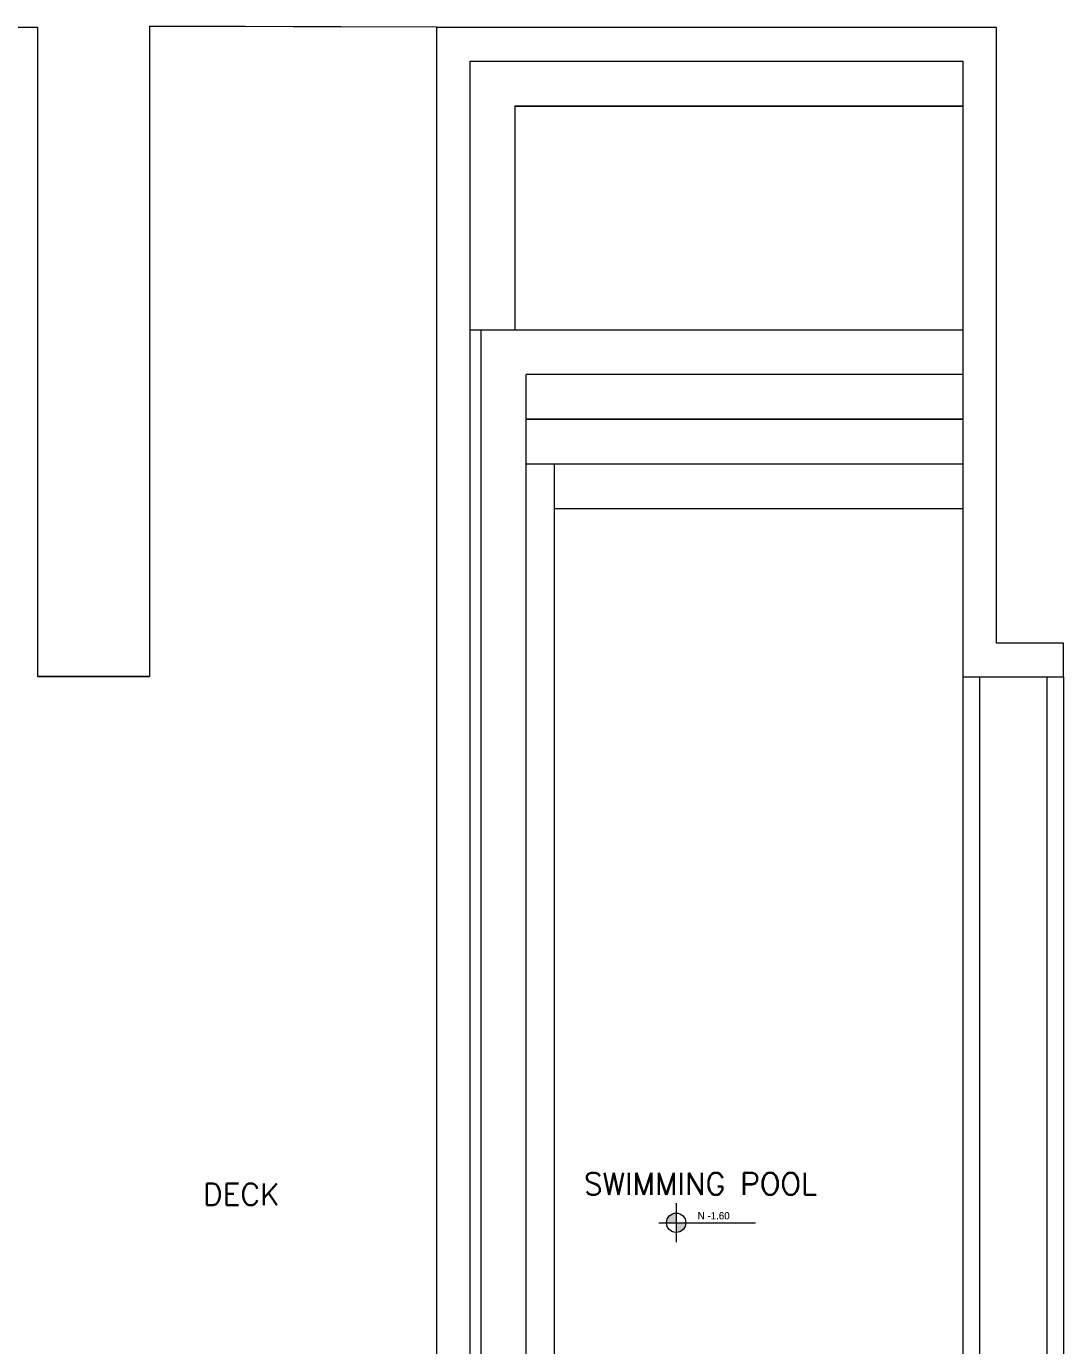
# Model space of a CAD drawing. Header units: metres. Extents: x -232 to 581, y 30 to 789.
# Drawn here: x 125.12 to 134.38, y 665.93 to 677.72 of the extents above; entities that cross this region are included whole.
import ezdxf

# ---------------------------------------------------------------- set-up
doc = ezdxf.new("R2010")
doc.units = ezdxf.units.M
doc.layers.add('baños', color=140, linetype='Continuous', lineweight=0)
doc.layers.add('textos', color=7, linetype='Continuous', lineweight=0)
doc.layers.add('PISO', color=7, linetype='Continuous', lineweight=5, true_color=0xe6e6e6)
doc.layers.add('pisos', color=253, linetype='Continuous', lineweight=0, transparency=0.1)
doc.styles.add('ESC100-2mm', font='arial.ttf', dxfattribs={"height": 0.15})
doc.styles.get("Standard").update_dxf_attribs({"font": 'arial.ttf'})

# ---------------------------------------------------------------- blocks, each defined once
blk = doc.blocks.new('27.11.2025 LN09 1ER NIVEL')
at = {"layer": 'textos', "true_color": 0x000000, "transparency": 33554534}
h = blk.add_hatch(color=18, dxfattribs=at)
h.dxf.hatch_style = 1
h.paths.add_polyline_path([(207.736, 100.949, 0.414214), (207.649, 100.863), (207.736, 100.863)])
h.paths.add_polyline_path([(207.822, 100.863), (207.736, 100.863), (207.736, 100.776, 0.414214)])
at = {"layer": 'PISO', "color": 18, "true_color": 0x000000}
for p, q in [((192.158, 111.544), (202.034, 111.544)), ((202.034, 111.544), (202.034, 105.744)), ((203.034, 111.551), (203.034, 105.744)), ((205.596, 111.544), (203.034, 111.551)), ((206.296, 110.84), (210.296, 110.84)), ((206.296, 110.84), (206.296, 108.84)), ((205.896, 108.84), (210.296, 108.84)), ((205.996, 93.64), (205.996, 108.84)), ((206.396, 94.04), (206.396, 108.44)), ((210.296, 108.44), (206.396, 108.44)), ((210.296, 108.04), (206.396, 108.04)), ((210.296, 107.64), (206.396, 107.64)), ((206.646, 107.64), (206.646, 94.84)), ((210.296, 107.24), (206.646, 107.24)), ((202.034, 105.744), (203.034, 105.744)), ((210.296, 105.74), (210.296, 96.74)), ((210.446, 105.74), (210.446, 96.74)), ((211.046, 105.74), (211.046, 96.74)), ((211.196, 105.74), (211.196, 96.74))]:
    blk.add_line(p, q, dxfattribs=at)
at = {"layer": 'pisos', "color": 18, "true_color": 0x000000}
blk.add_lwpolyline([(211.196, 96.743), (210.296, 96.743), (210.296, 91.24), (205.896, 91.24), (205.896, 111.24), (210.296, 111.24), (210.296, 105.74), (211.196, 105.74), (211.196, 106.04), (210.596, 106.04), (210.596, 111.54), (205.596, 111.54), (205.596, 90.94), (210.596, 90.94), (210.596, 96.443), (211.196, 96.443), (211.196, 96.743)], dxfattribs=at)
at = {"layer": 'textos', "color": 18, "true_color": 0x000000}
for p, q in [((207.736, 101.037), (207.736, 100.689)), ((207.582, 100.863), (208.443, 100.863))]:
    blk.add_line(p, q, dxfattribs=at)
blk.add_circle((207.736, 100.863), 0.0865, dxfattribs=at)
at = {"layer": 'textos', "color": 18, "true_color": 0x000000, "char_height": 0.195, "attachment_point": 7}
for s, insert, width in [('{\\Fromans|c0; SWIMMING POOL}', (206.778, 101.113), 3.80488), ('{\\Fromans|c0; DECK}', (203.377, 101.019), 3.40488)]:
    blk.add_mtext(s, dxfattribs=dict(at, insert=insert, width=width))
at = {"layer": 'textos', "color": 18, "true_color": 0x000000, "insert": (207.928, 100.958), "char_height": 0.065, "attachment_point": 1, "style": 'ESC100-2mm'}
blk.add_mtext_dynamic_manual_height_columns('{\\Ftxt|c0;N -1.60}', width=2.21694, gutter_width=0.5, heights=[0], dxfattribs=at)
blk = doc.blocks.new('20.03.2026 LN 09 PRIMER NIVEL ARQ')
at = {"layer": 'textos', "transparency": 33554534}
h = blk.add_hatch(color=1, dxfattribs=at)
h.dxf.hatch_style = 1
h.paths.add_polyline_path([(27.116, -52.788, 0.414214), (27.029, -52.875), (27.116, -52.875)])
h.paths.add_polyline_path([(27.202, -52.875), (27.116, -52.875), (27.116, -52.961, 0.414214)])
at = {"layer": 'PISO', "color": 1}
for p, q in [((11.539, -42.193), (21.414, -42.193)), ((21.414, -42.193), (21.414, -47.993)), ((22.414, -42.186), (22.414, -47.993)), ((24.976, -42.193), (22.414, -42.186)), ((25.676, -42.897), (29.676, -42.897)), ((25.676, -42.897), (25.676, -44.897)), ((25.276, -44.897), (29.676, -44.897)), ((25.376, -60.097), (25.376, -44.897)), ((25.776, -59.697), (25.776, -45.297)), ((29.676, -45.297), (25.776, -45.297)), ((29.676, -45.697), (25.776, -45.697)), ((29.676, -46.097), (25.776, -46.097)), ((26.026, -46.097), (26.026, -58.897)), ((29.676, -46.497), (26.026, -46.497)), ((21.414, -47.993), (22.414, -47.993)), ((29.676, -47.997), (29.676, -56.997)), ((29.826, -47.997), (29.826, -56.997)), ((30.426, -47.997), (30.426, -56.997)), ((30.576, -47.997), (30.576, -56.997))]:
    blk.add_line(p, q, dxfattribs=at)
at = {"layer": 'pisos', "color": 1}
blk.add_lwpolyline([(30.576, -56.994), (29.676, -56.994), (29.676, -62.497), (25.276, -62.497), (25.276, -42.497), (29.676, -42.497), (29.676, -47.997), (30.576, -47.997), (30.576, -47.697), (29.976, -47.697), (29.976, -42.197), (24.976, -42.197), (24.976, -62.797), (29.976, -62.797), (29.976, -57.294), (30.576, -57.294), (30.576, -56.994)], dxfattribs=at)
at = {"layer": 'textos', "color": 1}
for p, q in [((27.116, -52.701), (27.116, -53.049)), ((26.962, -52.875), (27.823, -52.875))]:
    blk.add_line(p, q, dxfattribs=at)
blk.add_circle((27.116, -52.875), 0.0865, dxfattribs=at)
at = {"layer": 'baños', "color": 1, "linetype": 'Continuous'}
for tag in ['MATERIAL', 'PRODUCT', 'TRADENAME', 'MODELNUMBER']:
    blk.add_attdef(tag, (-12.061, -62.071), '', height=0.0000254, rotation=359.9999, dxfattribs=at)
at = {"layer": 'textos', "color": 1, "char_height": 0.195, "attachment_point": 7}
for s, insert, width in [('{\\Fromans|c0; SWIMMING POOL}', (26.159, -52.624), 3.80488), ('{\\Fromans|c0; DECK}', (22.757, -52.719), 3.40488)]:
    blk.add_mtext(s, dxfattribs=dict(at, insert=insert, width=width))
at = {"layer": 'textos', "color": 1, "insert": (27.309, -52.779), "char_height": 0.065, "attachment_point": 1, "style": 'ESC100-2mm'}
blk.add_mtext_dynamic_manual_height_columns('{\\Ftxt|c0;N -1.60}', width=2.21694, gutter_width=0.5, heights=[0], dxfattribs=at)

msp = doc.modelspace()

# ---------------------------------------------------------------- block references
at = {"color": 1}
for name, p in [('20.03.2026 LN 09 PRIMER NIVEL ARQ', (103.802, 719.906)), ('27.11.2025 LN09 1ER NIVEL', (-76.818, 566.168))]:
    msp.add_blockref(name, p, dxfattribs=at)

doc.saveas('drawing.dxf')
